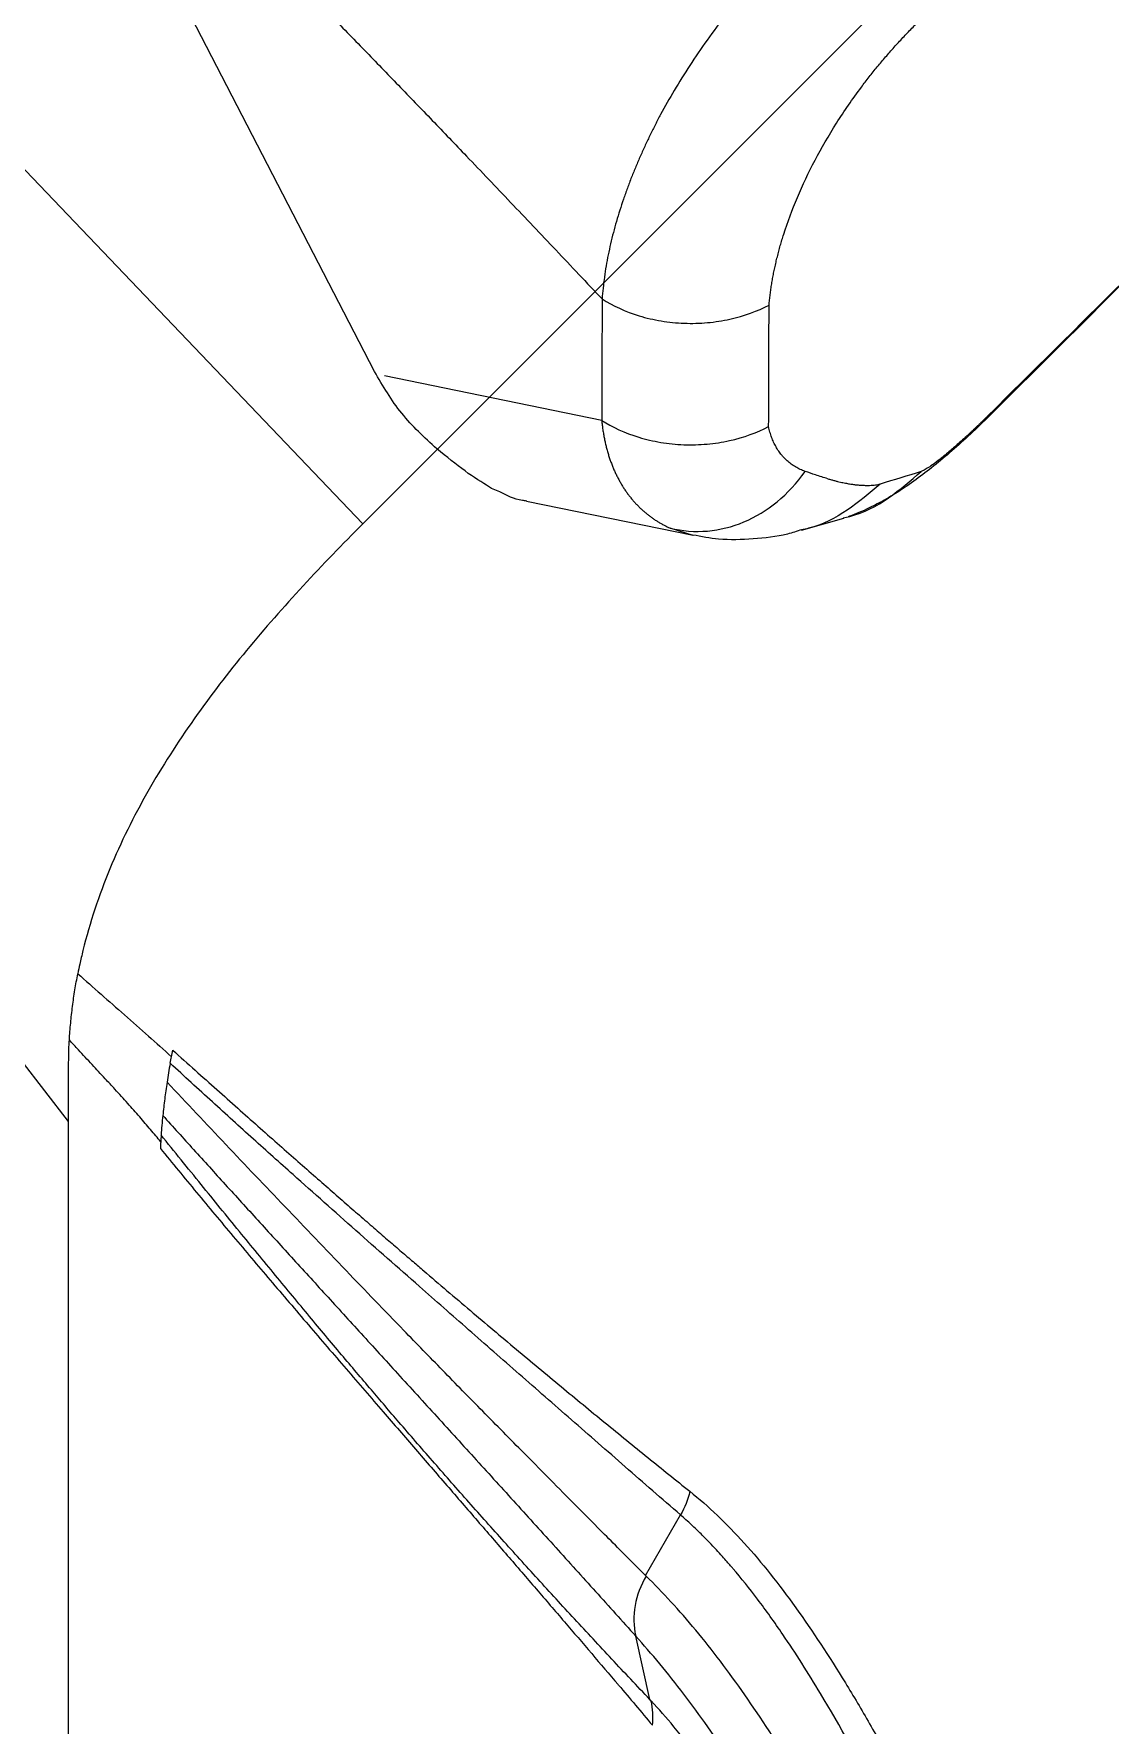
# Model space of a CAD drawing. Header units: inches. Extents: x 2 to 86, y -22 to 129.
# Drawn here: x 8.33 to 11.55, y 64.12 to 69.18 of the extents above; entities that cross this region are included whole.
import ezdxf

# ---------------------------------------------------------------- set-up
doc = ezdxf.new("R2010")
doc.units = ezdxf.units.IN
doc.header["$MEASUREMENT"] = 0
doc.layers.add('1', color=4, linetype='Continuous')
doc.layers.add('BDIM_CYAN', color=4, linetype='Continuous')

# ---------------------------------------------------------------- blocks, each defined once
blk = doc.blocks.new('2020 HS PILLOW')
at = {"layer": '1', "color": 2}
for p, q in [((-5.8034, -0.0127), (-5.8027, -0.0108)), ((-6.3305, -0.1013), (-6.4452, -0.1647)), ((-6.6848, -0.3827), (-6.9647, -0.8072)), ((-6.6841, -0.3831), (-6.7176, -0.4473)), ((-6.6345, -0.8199), (-6.9998, -1.374)), ((-7.0118, -1.4041), (-6.3581, -3.4563))]:
    blk.add_line(p, q, dxfattribs=at)
at = {"layer": '1', "color": 2, "flags": 128}
for points in [[(-6.3769, -1.0757), (-6.5212, -0.9324), (-6.6345, -0.8199)], [(-7.0014, -0.8843), (-7.0115, -0.9091), (-7.0128, -0.9158)]]:
    blk.add_lwpolyline(points, dxfattribs=at)
at = {"layer": '1', "color": 2}
for points, knots in [([(5.8034, -0.0127), (5.5758, -0.0117), (5.1207, -0.0097), (4.4379, -0.0073), (3.7551, -0.0052), (3.0724, -0.0034), (2.3896, -0.0021), (1.7069, -0.001), (1.0241, -0.0003), (0.3414, 0), (-0.3414, 0), (-1.0241, -0.0003), (-1.7069, -0.001), (-2.3896, -0.0021), (-3.0724, -0.0034), (-3.7551, -0.0052), (-4.4379, -0.0073), (-5.1207, -0.0097), (-5.5758, -0.0117), (-5.8034, -0.0127)], [0, 0, 0, 0, 0.058824, 0.117648, 0.176472, 0.235295, 0.294119, 0.352942, 0.411765, 0.470588, 0.529412, 0.588235, 0.647058, 0.705881, 0.764705, 0.823528, 0.882352, 0.941176, 1, 1, 1, 1]), ([(5.8027, -0.0093), (4.0523, -0.005), (0.1838, 0.0045), (-3.6846, -0.0044), (-5.8027, -0.0093)], [0, 0, 0, 0, 0.452479, 1, 1, 1, 1]), ([(-6.3294, -0.103), (-6.3239, -0.0993), (-6.2827, -0.0719), (-6.193, -0.045), (-6.1086, -0.0391), (-6.067, -0.0362)], [0, 0, 0, 0, 0.072984, 0.542572, 1, 1, 1, 1]), ([(-5.8027, -0.0093), (-5.8297, -0.0097), (-5.8824, -0.0105), (-5.9826, -0.0157), (-6.0994, -0.0281), (-6.2065, -0.0517), (-6.2748, -0.0761), (-6.3056, -0.0893), (-6.3155, -0.0942), (-6.3167, -0.0947)], [0, 0, 0, 0, 0.134155, 0.260922, 0.509099, 0.767284, 0.920658, 0.990549, 1, 1, 1, 1]), ([(-5.8034, -0.0127), (-5.8066, -0.0127), (-5.8131, -0.0127), (-5.8227, -0.0128), (-5.8323, -0.0129), (-5.8418, -0.0131), (-5.8512, -0.0133), (-5.8605, -0.0135), (-5.8698, -0.0138), (-5.879, -0.0141), (-5.8881, -0.0144), (-5.9086, -0.0152), (-5.9394, -0.0168), (-5.9768, -0.0197), (-6.0091, -0.0232), (-6.0301, -0.0264), (-6.0433, -0.0289), (-6.051, -0.0307), (-6.0576, -0.0325), (-6.063, -0.0343), (-6.0657, -0.0356), (-6.067, -0.0362)], [0, 0, 0, 0, 0.02507, 0.049985, 0.074783, 0.099504, 0.124186, 0.148867, 0.173587, 0.198385, 0.223298, 0.248366, 0.368821, 0.491766, 0.615218, 0.740909, 0.792607, 0.844158, 0.895769, 0.947648, 1, 1, 1, 1]), ([(-6.1802, -0.0964), (-6.2218, -0.0997), (-6.306, -0.1063), (-6.3958, -0.1341), (-6.4372, -0.162), (-6.4432, -0.166)], [0, 0, 0, 0, 0.454798, 0.921395, 1, 1, 1, 1]), ([(-6.2796, -0.2181), (-6.2778, -0.2149), (-6.2744, -0.2087), (-6.2695, -0.1999), (-6.2647, -0.192), (-6.2602, -0.1847), (-6.2559, -0.178), (-6.2519, -0.172), (-6.2468, -0.1647), (-6.2408, -0.1564), (-6.2337, -0.147), (-6.2271, -0.139), (-6.22, -0.1309), (-6.2129, -0.1233), (-6.2053, -0.1157), (-6.1982, -0.1092), (-6.1916, -0.1038), (-6.1856, -0.0994), (-6.182, -0.0974), (-6.1802, -0.0964)], [0, 0, 0, 0, 0.048239, 0.094105, 0.137612, 0.178773, 0.217603, 0.254119, 0.288334, 0.355559, 0.417313, 0.487162, 0.539223, 0.617936, 0.695814, 0.772891, 0.849237, 0.924916, 1, 1, 1, 1]), ([(-6.4432, -0.166), (-6.4562, -0.1726), (-6.4996, -0.1944), (-6.5652, -0.248), (-6.6353, -0.3127), (-6.6694, -0.3631), (-6.6841, -0.3847)], [0, 0, 0, 0, 0.1360178, 0.4531227, 0.7648096, 1, 1, 1, 1]), ([(-6.2796, -0.2181), (-6.2856, -0.2294), (-6.2969, -0.2506), (-6.3072, -0.2718), (-6.312, -0.2817)], [0, 0, 0, 0, 0.535521, 1, 1, 1, 1]), ([(-6.7176, -0.4473), (-6.6981, -0.4152), (-6.6735, -0.3865), (-6.6164, -0.3383), (-6.5838, -0.3187), (-6.5132, -0.2898), (-6.4752, -0.2806), (-6.3957, -0.2731), (-6.3542, -0.2747), (-6.312, -0.2817)], [0, 0, 0, 0, 0.25, 0.25, 0.5, 0.5, 0.75, 0.75, 1, 1, 1, 1]), ([(-6.312, -0.2817), (-6.3131, -0.2841), (-6.3154, -0.2891), (-6.3183, -0.2965), (-6.3208, -0.304), (-6.323, -0.3115), (-6.3247, -0.3191), (-6.3261, -0.3268), (-6.3271, -0.3345), (-6.3277, -0.3422), (-6.3279, -0.35), (-6.3278, -0.3579), (-6.327, -0.3681), (-6.3253, -0.3807), (-6.3219, -0.3954), (-6.3171, -0.4101), (-6.311, -0.4247), (-6.3036, -0.4392), (-6.2976, -0.4488), (-6.2946, -0.4535)], [0, 0, 0, 0, 0.043075, 0.086204, 0.129425, 0.172775, 0.216288, 0.260003, 0.303954, 0.348175, 0.392703, 0.437569, 0.482807, 0.568238, 0.653695, 0.73939, 0.825535, 0.912337, 1, 1, 1, 1]), ([(-6.6345, -0.8199), (-6.6375, -0.8162), (-6.6434, -0.8089), (-6.6518, -0.7979), (-6.6599, -0.7868), (-6.6675, -0.7757), (-6.6747, -0.7646), (-6.6815, -0.7534), (-6.6879, -0.7423), (-6.6939, -0.7311), (-6.6996, -0.72), (-6.7048, -0.7089), (-6.7096, -0.6978), (-6.7141, -0.6867), (-6.7182, -0.6756), (-6.7218, -0.6646), (-6.7252, -0.6536), (-6.7281, -0.6426), (-6.7307, -0.6317), (-6.7329, -0.6208), (-6.7347, -0.61), (-6.7362, -0.5992), (-6.7373, -0.5886), (-6.738, -0.5779), (-6.7384, -0.5674), (-6.7385, -0.5569), (-6.7382, -0.5465), (-6.7376, -0.5362), (-6.7367, -0.5259), (-6.7354, -0.5158), (-6.7338, -0.5057), (-6.7319, -0.4957), (-6.7296, -0.4858), (-6.7271, -0.476), (-6.7242, -0.4663), (-6.7211, -0.4568), (-6.7188, -0.4504), (-6.7176, -0.4473)], [0, 0, 0, 0, 0.031376, 0.062576, 0.093602, 0.124453, 0.155132, 0.185639, 0.215975, 0.24614, 0.276136, 0.305964, 0.335624, 0.365117, 0.394446, 0.423609, 0.452609, 0.481447, 0.510123, 0.538639, 0.566995, 0.595193, 0.623235, 0.65112, 0.678851, 0.706428, 0.733853, 0.761126, 0.78825, 0.815225, 0.842053, 0.868735, 0.895272, 0.921665, 0.947917, 0.974028, 1, 1, 1, 1]), ([(-6.6345, -0.8199), (-6.6264, -0.7833), (-6.6122, -0.7442), (-6.5812, -0.6863), (-6.5693, -0.6671), (-6.5428, -0.6299), (-6.5281, -0.6119), (-6.4964, -0.5778), (-6.4795, -0.5617), (-6.4441, -0.5322), (-6.4258, -0.5188), (-6.3697, -0.4829), (-6.3312, -0.4652), (-6.2946, -0.4535)], [0, 0, 0, 0, 0.25, 0.25, 0.375, 0.375, 0.5, 0.5, 0.625, 0.625, 0.75, 0.75, 1, 1, 1, 1]), ([(-6.3769, -1.0757), (-6.3688, -1.0391), (-6.3545, -1.0001), (-6.3236, -0.9422), (-6.3117, -0.923), (-6.2851, -0.8858), (-6.2704, -0.8678), (-6.2387, -0.8337), (-6.2218, -0.8177), (-6.1864, -0.7882), (-6.168, -0.7747), (-6.1119, -0.7389), (-6.0734, -0.7212), (-6.0368, -0.7096)], [0, 0, 0, 0, 0.25, 0.25, 0.375, 0.375, 0.5, 0.5, 0.625, 0.625, 0.75, 0.75, 1, 1, 1, 1]), ([(-6.0368, -0.7096), (-6.0328, -0.7129), (-6.0248, -0.7196), (-6.0123, -0.7295), (-5.9996, -0.7392), (-5.9866, -0.7488), (-5.9733, -0.7582), (-5.9597, -0.7675), (-5.9458, -0.7766), (-5.9315, -0.7856), (-5.917, -0.7945), (-5.9022, -0.8032), (-5.8871, -0.8118), (-5.8717, -0.8202), (-5.8277, -0.8433), (-5.7511, -0.8785), (-5.6348, -0.9199), (-5.5113, -0.9529), (-5.412, -0.9712), (-5.3425, -0.9804), (-5.304, -0.9847), (-5.2654, -0.9881), (-5.2268, -0.9906), (-5.1881, -0.9923), (-5.1493, -0.9932), (-5.1234, -0.993), (-5.1105, -0.9929)], [0, 0, 0, 0, 0.019849, 0.039658, 0.059434, 0.079184, 0.098913, 0.118627, 0.138334, 0.158039, 0.177748, 0.197468, 0.217205, 0.236965, 0.256754, 0.383221, 0.508368, 0.63284, 0.755204, 0.790767, 0.826041, 0.861081, 0.895941, 0.930676, 0.965344, 1, 1, 1, 1]), ([(-6.9637, -0.8079), (-6.9664, -0.8113), (-6.9855, -0.8353), (-6.994, -0.8617), (-7.0014, -0.8843)], [0, 0, 0, 0, 0.141502, 1, 1, 1, 1]), ([(-7.0128, -0.9158), (-7.0191, -0.9426), (-7.0316, -0.9958), (-7.0396, -1.0713), (-7.0435, -1.1087)], [0, 0, 0, 0, 0.504529, 1, 1, 1, 1]), ([(-7.0435, -1.1085), (-7.0456, -1.1585), (-7.0499, -1.258), (-7.0245, -1.3554), (-7.0119, -1.4038)], [0, 0, 0, 0, 0.502463, 1, 1, 1, 1]), ([(-5.1101, -1.442), (-5.118, -1.4421), (-5.1338, -1.4422), (-5.1576, -1.4422), (-5.1816, -1.4419), (-5.2059, -1.4413), (-5.2304, -1.4405), (-5.2552, -1.4395), (-5.2801, -1.4383), (-5.3053, -1.4367), (-5.3306, -1.435), (-5.3561, -1.433), (-5.3819, -1.4308), (-5.4077, -1.4283), (-5.4337, -1.4255), (-5.4598, -1.4225), (-5.4861, -1.4193), (-5.5358, -1.4127), (-5.6072, -1.4018), (-5.6976, -1.3846), (-5.7829, -1.365), (-5.848, -1.3469), (-5.8957, -1.332), (-5.9282, -1.3211), (-5.9607, -1.3096), (-5.9932, -1.2974), (-6.0255, -1.2845), (-6.0576, -1.2709), (-6.0895, -1.2566), (-6.121, -1.2416), (-6.1522, -1.2259), (-6.1828, -1.2095), (-6.2129, -1.1925), (-6.2423, -1.1747), (-6.271, -1.1563), (-6.299, -1.1372), (-6.326, -1.1173), (-6.3522, -1.0969), (-6.3687, -1.0828), (-6.3769, -1.0757)], [0, 0, 0, 0, 0.015046, 0.030262, 0.045649, 0.061207, 0.076938, 0.092841, 0.108917, 0.125166, 0.141587, 0.158181, 0.174947, 0.191885, 0.208994, 0.226272, 0.243719, 0.261334, 0.325871, 0.38892, 0.450368, 0.510128, 0.535099, 0.560601, 0.586626, 0.613167, 0.640216, 0.667762, 0.695796, 0.724306, 0.75328, 0.782703, 0.812563, 0.842844, 0.873531, 0.904607, 0.936056, 0.967859, 1, 1, 1, 1]), ([(-6.3461, -3.4261), (-6.346, -3.3869), (-6.3457, -3.3087), (-6.3455, -3.1913), (-6.3455, -3.0739), (-6.3457, -2.9566), (-6.3462, -2.8392), (-6.3468, -2.7218), (-6.3476, -2.6045), (-6.3487, -2.4871), (-6.3499, -2.3698), (-6.3515, -2.2421), (-6.3534, -2.105), (-6.3558, -1.9584), (-6.3585, -1.8119), (-6.3619, -1.6502), (-6.3661, -1.4717), (-6.3712, -1.2755), (-6.375, -1.1429), (-6.3769, -1.0757)], [0, 0, 0, 0, 0.050086, 0.100152, 0.150197, 0.200224, 0.250231, 0.30022, 0.350192, 0.400146, 0.450084, 0.500006, 0.563112, 0.625003, 0.68697, 0.750001, 0.831127, 0.914459, 1, 1, 1, 1])]:
    blk.add_open_spline(points, degree=3, knots=knots, dxfattribs=at)
for points in [[(-6.067, -0.0362), (-6.1047, -0.0559), (-6.1425, -0.0759), (-6.1802, -0.0964)], [(-6.2946, -0.4535), (-6.2086, -0.5388), (-6.1227, -0.6242), (-6.0368, -0.7096)]]:
    blk.add_open_spline(points, degree=3, dxfattribs=at)
blk = doc.blocks.new('2020 RHYTHM')
at = {"layer": 'BDIM_CYAN', "color": 3}
for p, q in [((2.7852, 71.0737), (6.941, 66.7254)), ((9.3203, 69.1047), (6.941, 66.7254)), ((6.0606, 64.9373), (5.7978, 65.2767)), ((6.0607, 56.2382), (6.0607, 64.9373)), ((7.7865, 63.58), (7.8911, 63.7613)), ((7.7865, 63.5801), (7.7882, 63.5782)), ((7.7994, 63.2094), (7.757, 63.3991)), ((7.7059, 63.2521), (7.7043, 63.2538)), ((7.8038, 63.2047), (7.7994, 63.2095))]:
    blk.add_line(p, q, dxfattribs=at)
for points, knots in [([(6.941, 66.7254), (6.8804, 66.6646), (6.7609, 66.5413), (6.5906, 66.3478), (6.4333, 66.1436), (6.2937, 65.9268), (6.198, 65.7342), (6.1378, 65.5732), (6.11, 65.4772), (6.0972, 65.4216), (6.0942, 65.4079)], [0.2295557, 0.2295557, 0.2295557, 0.2295557, 0.3545557, 0.4795557, 0.6045557, 0.7295557, 0.8545557, 0.9170557, 0.9795557, 1, 1, 1, 1]), ([(6.063, 65.1815), (6.0636, 65.19), (6.0647, 65.2069), (6.0669, 65.2321), (6.0695, 65.2571), (6.0724, 65.282), (6.0758, 65.3067), (6.0796, 65.3313), (6.0838, 65.3556), (6.0869, 65.3717), (6.0884, 65.3798)], [0, 0, 0, 0, 0.1271929, 0.2537485, 0.3796697, 0.504955, 0.629613, 0.753664, 0.8771243, 1, 1, 1, 1]), ([(6.0884, 65.3798), (6.1115, 65.3593), (6.1577, 65.3183), (6.2282, 65.2565), (6.2984, 65.1946), (6.3454, 65.1523), (6.3683, 65.1316)], [0, 0, 0, 0, 0.250012, 0.499995, 0.755702, 1, 1, 1, 1]), ([(6.0607, 64.9373), (6.0607, 64.9556), (6.0607, 64.9905), (6.0606, 65.04), (6.0606, 65.0836), (6.0608, 65.1205), (6.0614, 65.1428), (6.0616, 65.1528)], [0, 0, 0, 0, 0.2548258, 0.486198, 0.689256, 0.8609871, 1, 1, 1, 1]), ([(6.3362, 64.8771), (6.3313, 64.8831), (6.3213, 64.8953), (6.306, 64.9137), (6.2899, 64.9325), (6.2731, 64.9519), (6.2557, 64.9718), (6.2375, 64.9922), (6.2187, 65.0131), (6.1962, 65.0377), (6.1668, 65.0694), (6.1305, 65.1085), (6.0947, 65.147), (6.0721, 65.1716), (6.063, 65.1815)], [0, 0, 0, 0, 0.053757, 0.110011, 0.168763, 0.230013, 0.293762, 0.36001, 0.428756, 0.5, 0.606276, 0.750003, 0.89915, 1, 1, 1, 1]), ([(6.3722, 65.1512), (6.3945, 65.1311), (6.4384, 65.0918), (6.5033, 65.0338), (6.5658, 64.9781), (6.626, 64.9247), (6.6838, 64.8736), (6.7392, 64.8248), (6.792, 64.7784), (6.8424, 64.7342), (6.8902, 64.6925), (6.9354, 64.6531), (6.9781, 64.6161), (7.0181, 64.5815), (7.0554, 64.5492), (7.0901, 64.5194), (7.1585, 64.4606), (7.261, 64.3734), (7.398, 64.258), (7.5323, 64.1462), (7.6637, 64.038), (7.7921, 63.9335), (7.8772, 63.8653), (7.919, 63.8318)], [0, 0, 0, 0, 0.045978, 0.090149, 0.132513, 0.173071, 0.211822, 0.248766, 0.283905, 0.317237, 0.348764, 0.378484, 0.406399, 0.432508, 0.456811, 0.479308, 0.5, 0.589781, 0.676981, 0.761603, 0.843647, 0.923112, 1, 1, 1, 1]), ([(6.3646, 65.1119), (6.3629, 65.1023), (6.3595, 65.0834), (6.3566, 65.0643), (6.3551, 65.0549)], [0, 0, 0, 0, 0.505525, 1, 1, 1, 1]), ([(7.8911, 63.7613), (7.8633, 63.7855), (7.8081, 63.8335), (7.726, 63.9051), (7.645, 63.9757), (7.5652, 64.0454), (7.4865, 64.1141), (7.409, 64.182), (7.3326, 64.2489), (7.2573, 64.3149), (7.1831, 64.38), (7.0703, 64.4791), (6.9193, 64.6123), (6.7542, 64.759), (6.6115, 64.8868), (6.489, 64.9978), (6.4066, 65.0734), (6.3646, 65.1119)], [0, 0, 0, 0, 0.052406, 0.104278, 0.155614, 0.206415, 0.256682, 0.306415, 0.355612, 0.404276, 0.452405, 0.5, 0.625, 0.750003, 0.829858, 0.91319, 1, 1, 1, 1]), ([(6.3551, 65.0549), (6.3539, 65.0466), (6.3515, 65.0301), (6.3493, 65.0136), (6.3482, 65.0054)], [0, 0, 0, 0, 0.5051089, 1, 1, 1, 1]), ([(7.7865, 63.58), (7.7812, 63.5852), (7.7665, 63.5997), (7.7386, 63.6277), (7.6987, 63.6678), (7.6467, 63.7201), (7.5827, 63.7845), (7.5068, 63.8611), (7.4109, 63.958), (7.3004, 64.0701), (7.1806, 64.1925), (7.0443, 64.3326), (6.8868, 64.4956), (6.7095, 64.6811), (6.5308, 64.8689), (6.4137, 64.9929), (6.3551, 65.0549)], [0, 0, 0, 0, 0.01082, 0.029939, 0.057356, 0.093072, 0.137084, 0.189393, 0.250001, 0.335602, 0.418936, 0.5, 0.620977, 0.749999, 0.874999, 1, 1, 1, 1]), ([(6.3482, 65.0054), (6.3472, 64.9971), (6.3452, 64.9805), (6.3434, 64.964), (6.3425, 64.9557)], [0, 0, 0, 0, 0.5023118, 1, 1, 1, 1]), ([(6.3425, 64.9557), (6.3416, 64.9459), (6.3396, 64.9264), (6.3382, 64.9068), (6.3375, 64.8971)], [0, 0, 0, 0, 0.502813, 1, 1, 1, 1]), ([(6.3425, 64.9557), (6.3732, 64.9218), (6.4353, 64.853), (6.5301, 64.7486), (6.6276, 64.6415), (6.7279, 64.5315), (6.8309, 64.4186), (6.9366, 64.3027), (7.0473, 64.1813), (7.1621, 64.0554), (7.2802, 63.9256), (7.3987, 63.7953), (7.5176, 63.6642), (7.6369, 63.5323), (7.717, 63.4435), (7.757, 63.3991)], [0, 0, 0, 0, 0.065945, 0.13372, 0.203325, 0.274757, 0.348015, 0.423097, 0.5, 0.583362, 0.666716, 0.750059, 0.833389, 0.916704, 1, 1, 1, 1]), ([(7.7994, 63.2094), (7.7804, 63.2295), (7.7424, 63.2696), (7.6858, 63.3298), (7.6297, 63.39), (7.574, 63.45), (7.5189, 63.5098), (7.4644, 63.5695), (7.4104, 63.629), (7.357, 63.6883), (7.3041, 63.7473), (7.2518, 63.8062), (7.2002, 63.8647), (7.1491, 63.923), (7.0986, 63.9811), (7.0376, 64.0516), (6.9638, 64.1379), (6.8748, 64.2431), (6.7791, 64.3574), (6.6772, 64.4804), (6.569, 64.612), (6.4548, 64.752), (6.3774, 64.8478), (6.3375, 64.8971)], [0, 0, 0, 0, 0.037548, 0.074812, 0.111793, 0.148491, 0.184907, 0.221041, 0.256893, 0.292464, 0.327753, 0.362763, 0.397492, 0.431941, 0.46611, 0.5, 0.556179, 0.617437, 0.683776, 0.755199, 0.831708, 0.913308, 1, 1, 1, 1]), ([(6.3352, 64.8571), (6.3532, 64.8352), (6.3892, 64.7913), (6.4435, 64.7255), (6.4981, 64.6599), (6.553, 64.5943), (6.6082, 64.5288), (6.6831, 64.4406), (6.7771, 64.3304), (6.89, 64.1989), (6.9967, 64.0752), (7.0972, 63.9591), (7.1911, 63.8506), (7.2827, 63.7447), (7.3718, 63.6415), (7.4585, 63.541), (7.5427, 63.443), (7.6243, 63.3478), (7.678, 63.2847), (7.7043, 63.2538)], [0, 0, 0, 0, 0.041669, 0.083336, 0.125003, 0.166669, 0.208335, 0.25, 0.335387, 0.41872, 0.500001, 0.569854, 0.637605, 0.703255, 0.766803, 0.828252, 0.8876, 0.944849, 1, 1, 1, 1]), ([(7.919, 63.8318), (7.9469, 63.8095), (7.9743, 63.7855), (8.0285, 63.7338), (8.0552, 63.7061), (8.1344, 63.6185), (8.1856, 63.5538), (8.2861, 63.4138), (8.3354, 63.3386), (8.4085, 63.2192), (8.4327, 63.1783), (8.4809, 63.0947), (8.5049, 63.0519), (8.6245, 62.8342), (8.7191, 62.6472), (8.8626, 62.3556), (8.9106, 62.2563), (8.9836, 62.107), (9.0081, 62.0573), (9.0576, 61.958), (9.0825, 61.9079), (9.1076, 61.8577)], [0, 0, 0, 0, 0.0625, 0.0625, 0.125, 0.125, 0.25, 0.25, 0.375, 0.375, 0.4375, 0.4375, 0.5, 0.5, 0.75, 0.75, 0.875, 0.875, 0.9375, 0.9375, 1, 1, 1, 1]), ([(9.0414, 61.7421), (9.0303, 61.7658), (9.0073, 61.8146), (8.9724, 61.8898), (8.9359, 61.969), (8.8968, 62.054), (8.8376, 62.1834), (8.7567, 62.3585), (8.6323, 62.6222), (8.484, 62.9211), (8.3316, 63.1965), (8.2109, 63.3864), (8.1231, 63.5089), (8.0705, 63.5747), (8.0397, 63.6106), (8.0292, 63.6227), (8.0152, 63.6385), (7.9976, 63.6578), (7.9763, 63.6803), (7.9513, 63.7056), (7.9226, 63.7333), (7.902, 63.7516), (7.8911, 63.7613)], [0, 0, 0, 0, 0.028901, 0.059482, 0.091744, 0.12569, 0.163529, 0.251111, 0.344122, 0.501182, 0.653214, 0.750671, 0.81441, 0.875232, 0.880931, 0.889458, 0.900813, 0.914996, 0.932006, 0.951844, 0.974508, 1, 1, 1, 1]), ([(7.7883, 63.5783), (7.7719, 63.551), (7.7607, 63.521), (7.75, 63.4597), (7.7506, 63.4286), (7.757, 63.3991)], [0, 0, 0, 0, 0.5, 0.5, 1, 1, 1, 1]), ([(8.903, 61.6022), (8.8819, 61.6539), (8.8607, 61.7055), (8.8181, 61.8079), (8.7966, 61.8587), (8.7315, 62.0098), (8.6875, 62.1087), (8.5983, 62.3021), (8.5531, 62.3966), (8.4617, 62.5803), (8.4155, 62.6693), (8.2757, 62.9262), (8.1807, 63.0838), (8.0593, 63.2576), (8.0349, 63.2912), (7.9859, 63.3559), (7.9613, 63.387), (7.8873, 63.4761), (7.8378, 63.5301), (7.7883, 63.5783)], [0, 0, 0, 0, 0.0625, 0.0625, 0.125, 0.125, 0.25, 0.25, 0.375, 0.375, 0.5, 0.5, 0.75, 0.75, 0.8125, 0.8125, 0.875, 0.875, 1, 1, 1, 1]), ([(8.839, 61.3986), (8.8184, 61.4513), (8.798, 61.5034), (8.7572, 61.6061), (8.7366, 61.6569), (8.6742, 61.8081), (8.6318, 61.907), (8.5458, 62.1002), (8.5021, 62.1945), (8.4135, 62.3777), (8.3686, 62.4665), (8.2324, 62.723), (8.1395, 62.881), (7.997, 63.0948), (7.949, 63.1622), (7.8528, 63.2879), (7.8047, 63.3462), (7.757, 63.3991)], [0, 0, 0, 0, 0.0625, 0.0625, 0.125, 0.125, 0.25, 0.25, 0.375, 0.375, 0.5, 0.5, 0.75, 0.75, 0.875, 0.875, 1, 1, 1, 1]), ([(9.0969, 60.5936), (9.0805, 60.6345), (9.0161, 60.7958), (8.9252, 61.0186), (8.8259, 61.2589), (8.751, 61.4369), (8.6802, 61.6022), (8.6144, 61.7526), (8.5493, 61.8983), (8.4806, 62.0484), (8.4033, 62.2124), (8.3323, 62.3573), (8.2731, 62.4736), (8.2309, 62.5543), (8.1927, 62.6253), (8.1545, 62.6947), (8.1154, 62.7632), (8.0782, 62.8261), (8.0232, 62.916), (7.9535, 63.0211), (7.8733, 63.1281), (7.8261, 63.1802), (7.8038, 63.2048)], [0, 0, 0, 0, 0.036563, 0.144013, 0.202673, 0.258164, 0.31051, 0.359751, 0.403716, 0.454238, 0.511302, 0.574968, 0.612512, 0.644508, 0.67095, 0.700018, 0.733189, 0.762738, 0.788631, 0.866662, 0.93717, 1, 1, 1, 1])]:
    blk.add_open_spline(points, degree=3, knots=knots, dxfattribs=at)
for points in [[(6.0942, 65.4079), (6.0922, 65.3986), (6.0903, 65.3892), (6.0884, 65.3798)], [(6.0616, 65.1528), (6.062, 65.163), (6.0625, 65.1723), (6.063, 65.1815)], [(6.3683, 65.1316), (6.3695, 65.1381), (6.3708, 65.1447), (6.3722, 65.1512)], [(6.3646, 65.1119), (6.3658, 65.1185), (6.367, 65.125), (6.3683, 65.1316)], [(6.3375, 64.8971), (6.337, 64.8904), (6.3366, 64.8838), (6.3362, 64.8771)], [(6.3362, 64.8771), (6.3359, 64.8704), (6.3355, 64.8638), (6.3352, 64.8571)], [(7.919, 63.8318), (7.9132, 63.8072), (7.9038, 63.7835), (7.8911, 63.7613)], [(7.7059, 63.2522), (7.7395, 63.2123), (7.7731, 63.1724), (7.807, 63.1324)], [(7.807, 63.1324), (7.8097, 63.157), (7.8087, 63.1813), (7.8038, 63.2048)]]:
    blk.add_open_spline(points, degree=3, dxfattribs=at)
at = {"layer": '1', "color": 3, "xscale": -0.9999999999999998, "rotation": 225}
blk.add_blockref('2020 HS PILLOW', (12.9264, 71.146), dxfattribs=at)

msp = doc.modelspace()

# ---------------------------------------------------------------- block references
msp.add_blockref('2020 RHYTHM', (2.3733, 0.9854))

doc.saveas('drawing.dxf')
